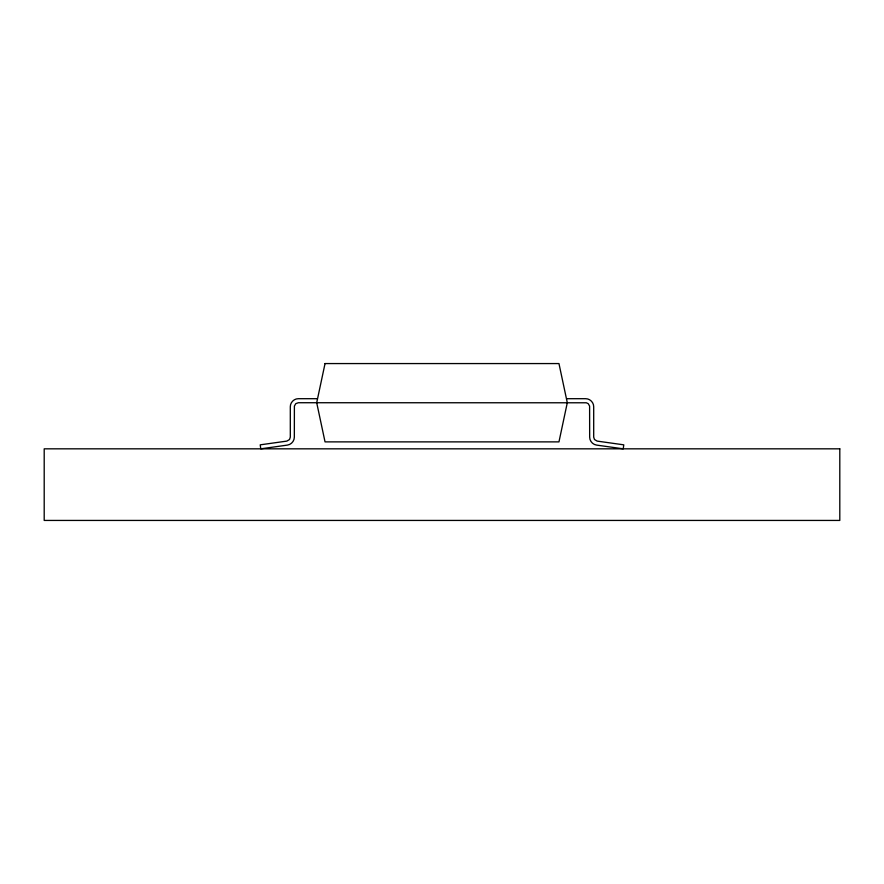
<?xml version="1.0" encoding="UTF-8"?>
<svg xmlns="http://www.w3.org/2000/svg" width="884" height="884" viewBox="0 0 884 884"><rect width="100%" height="100%" fill="white"/><g stroke="black" fill="none" stroke-linecap="round" stroke-linejoin="round"><path stroke-width="1.33" d="M317.157 398.695L298.361 398.695C294.052 398.629 290.228 402.441 290.306 406.751L290.306 437.116L289.521 439.503L286.836 441.105L260.216 444.84L260.78 448.829L287.399 445.094C291.267 444.597 294.383 441.017 294.339 437.116L294.394 406.054L295.775 403.668L298.361 402.728L586.335 402.784L588.225 403.668L589.606 406.054L589.661 437.116C589.617 441.017 592.733 444.597 596.601 445.094L623.22 448.829L623.784 444.84L597.164 441.105L594.479 439.503L593.694 437.116L593.694 406.751C593.772 402.441 589.948 398.629 585.639 398.695L566.843 398.695M325.036 363.567L316.704 402.728L325.036 441.878L558.964 441.878L567.296 402.728L558.964 363.567L325.036 363.567M839.8 448.829L44.2 448.829L44.2 520.433L839.8 520.433L839.8 448.829"/></g></svg>
